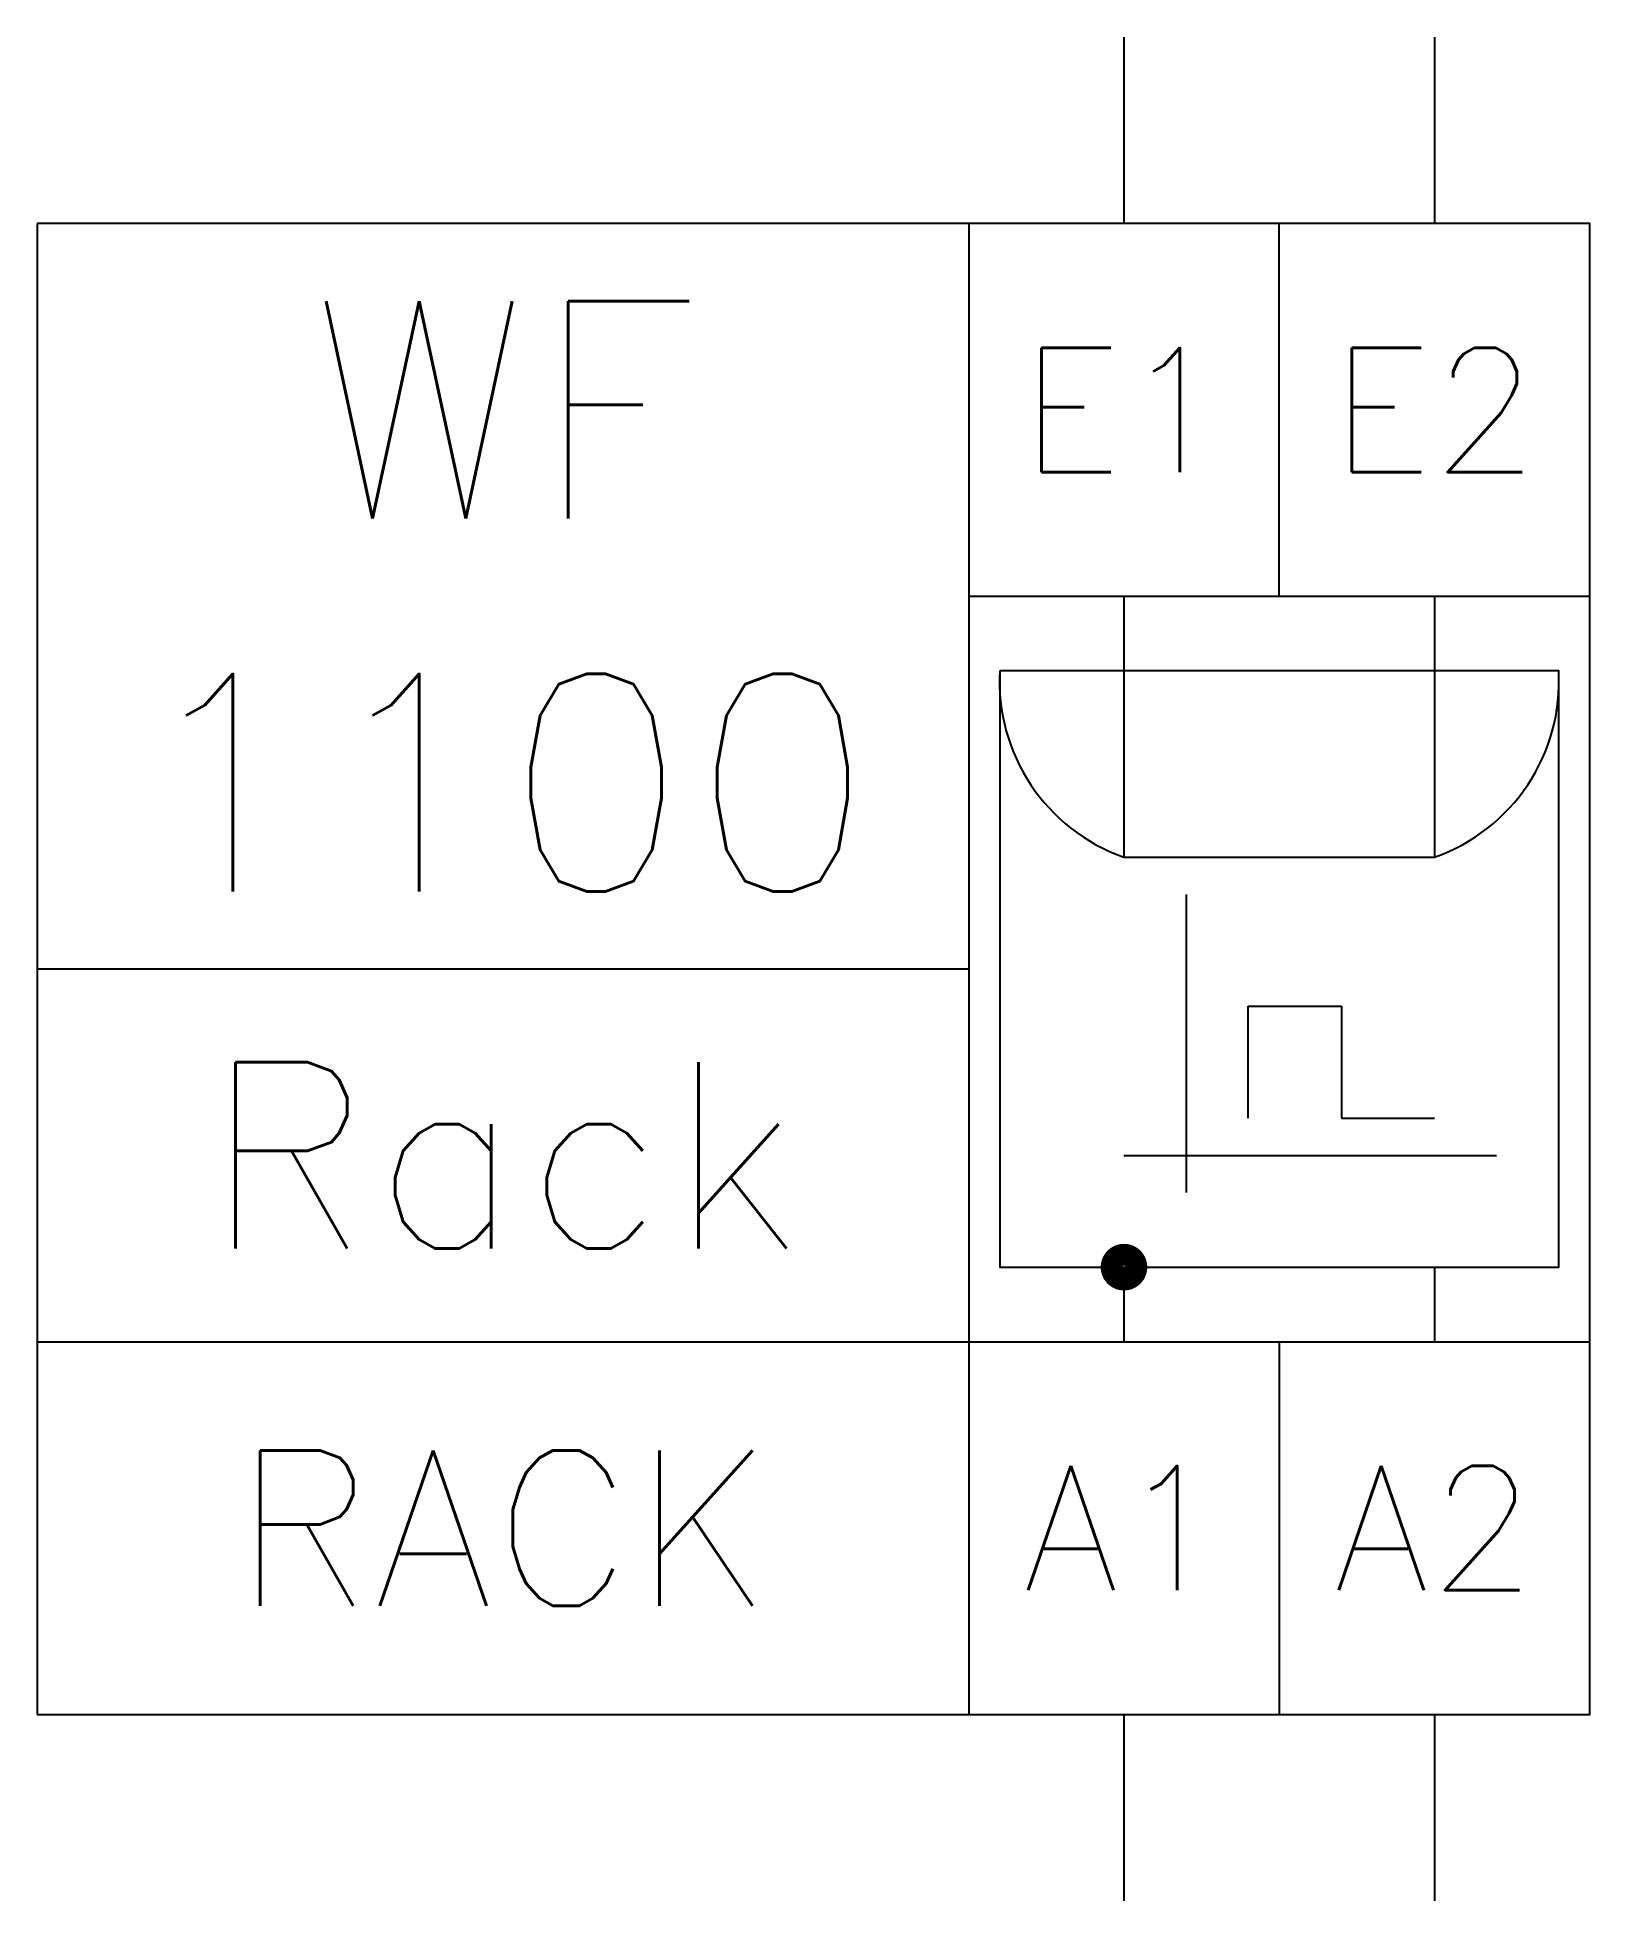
# Model space of a CAD drawing. Extents: x 25 to 50, y 51 to 81.
import ezdxf
from ezdxf.enums import TextEntityAlignment as Align

# ---------------------------------------------------------------- set-up
doc = ezdxf.new("R2010")
doc.units = 0
doc.layers.add('1', color=8, linetype='CONTINUOUS')
doc.layers.add('11', color=30, linetype='CONTINUOUS')
doc.styles.get("Standard").update_dxf_attribs({"font": 'txt.shx'})

# ---------------------------------------------------------------- blocks, each defined once
blk = doc.blocks.new('DOP')
at = {"layer": '1', "color": 0, "const_width": 0.7}
blk.add_lwpolyline([(-0.4, 0, 1), (0.4, 0, 1)], format="xyb", close=True, dxfattribs=at)

msp = doc.modelspace()

# ---------------------------------------------------------------- linework, layer by layer
at = {"layer": '1', "color": 0}
for p, q in [((42.5, 81), (42.5, 78)), ((47.5, 81), (47.5, 78)), ((40, 78), (25, 78)), ((25, 78), (25, 54)), ((45, 72), (45, 78)), ((40, 72), (45, 72)), ((42.5, 72), (42.5, 67.8)), ((45, 72), (50, 72)), ((47.5, 72), (47.5, 67.8)), ((42.5, 67.8), (47.5, 67.8)), ((43.5, 67.2), (43.5, 62.4)), ((25, 66), (40, 66)), ((44.5, 63.6), (44.5, 65.4)), ((44.5, 65.4), (46, 65.4)), ((46, 65.4), (46, 63.6)), ((46, 63.6), (47.5, 63.6)), ((42.5, 63), (48.5, 63)), ((42.5, 61.2), (42.5, 60)), ((47.5, 61.2), (47.5, 60)), ((40, 60), (50, 60)), ((45, 60), (45, 54)), ((25, 60), (40, 60)), ((25, 54), (40, 54)), ((42.5, 54), (42.5, 51)), ((47.5, 54), (47.5, 51))]:
    msp.add_line(p, q, dxfattribs=at)
for points in [[(40, 78), (40, 54), (50, 54), (50, 78)], [(40.5, 70.8), (40.5, 61.2), (49.5, 61.2), (49.5, 70.8)]]:
    msp.add_lwpolyline(points, close=True, dxfattribs=at)
for centre, start, end in [((43.495, 70.63), 176.7539, 250.6263), ((46.505, 70.63), 289.3737, 3.2461)]:
    msp.add_arc(centre, 3, start, end, dxfattribs=at)

# ---------------------------------------------------------------- block references
at = {"layer": '1', "color": 0, "xscale": 0.5, "yscale": 0.5, "zscale": 0.5}
msp.add_blockref('DOP', (42.5, 61.2), dxfattribs=at)

# ---------------------------------------------------------------- texts
at = {"layer": '1', "color": 0}
msp.add_text('Rack', height=3, dxfattribs=at).set_placement((32.5, 63), align=Align.MIDDLE)
for tag, height, p in [('E1', 2, (42.5, 75)), ('E2', 2, (47.5, 75)), ('RACK', 2.5, (32.5, 57)), ('A1', 2, (42.5, 57)), ('A2', 2, (47.5, 57))]:
    msp.add_attdef(tag, text='', height=height, dxfattribs=at).set_placement(p, align=Align.MIDDLE)
at = {"layer": '11', "color": 0}
for s, p in [('WF', (32.5, 75)), ('1100', (32.5, 69))]:
    msp.add_text(s, height=3.5, dxfattribs=at).set_placement(p, align=Align.MIDDLE)

doc.saveas('drawing.dxf')
